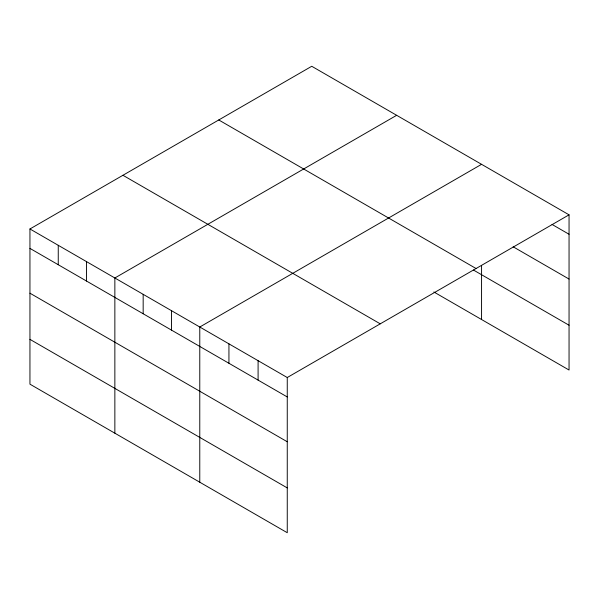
<?xml version="1.0" encoding="UTF-8"?>
<svg xmlns="http://www.w3.org/2000/svg" width="599" height="599" viewBox="0 0 599 599"><rect width="100%" height="100%" fill="white"/><g stroke="black" fill="none" stroke-linecap="round" stroke-linejoin="round"><path stroke-width="0.9" d="M29.95 228.968L287.258 377.52L287.258 532.721L29.95 384.169L29.95 228.968L311.742 66.279L569.05 214.831L569.05 370.032L433.856 291.975M396.658 115.3L114.858 277.988L114.858 433.189M481.566 164.321L199.774 327.017L199.774 482.217M287.258 377.52L569.05 214.831M552.038 224.438L569.05 234.254M513.156 246.795L569.05 279.059M218.755 119.965L476.055 268.517M473.48 270.052L569.05 325.227M122.945 175.282L380.245 323.834M29.95 248.39L287.258 396.95M29.95 293.196L287.258 441.755M29.95 339.363L287.258 487.915M481.566 265.484L481.566 319.522M258.094 360.688L258.094 380.11M228.938 343.848L228.938 363.279M171.471 310.671L171.471 330.101M143.168 294.334L143.168 313.756M86.555 261.651L86.555 281.073M58.253 245.313L58.253 264.736"/></g></svg>
